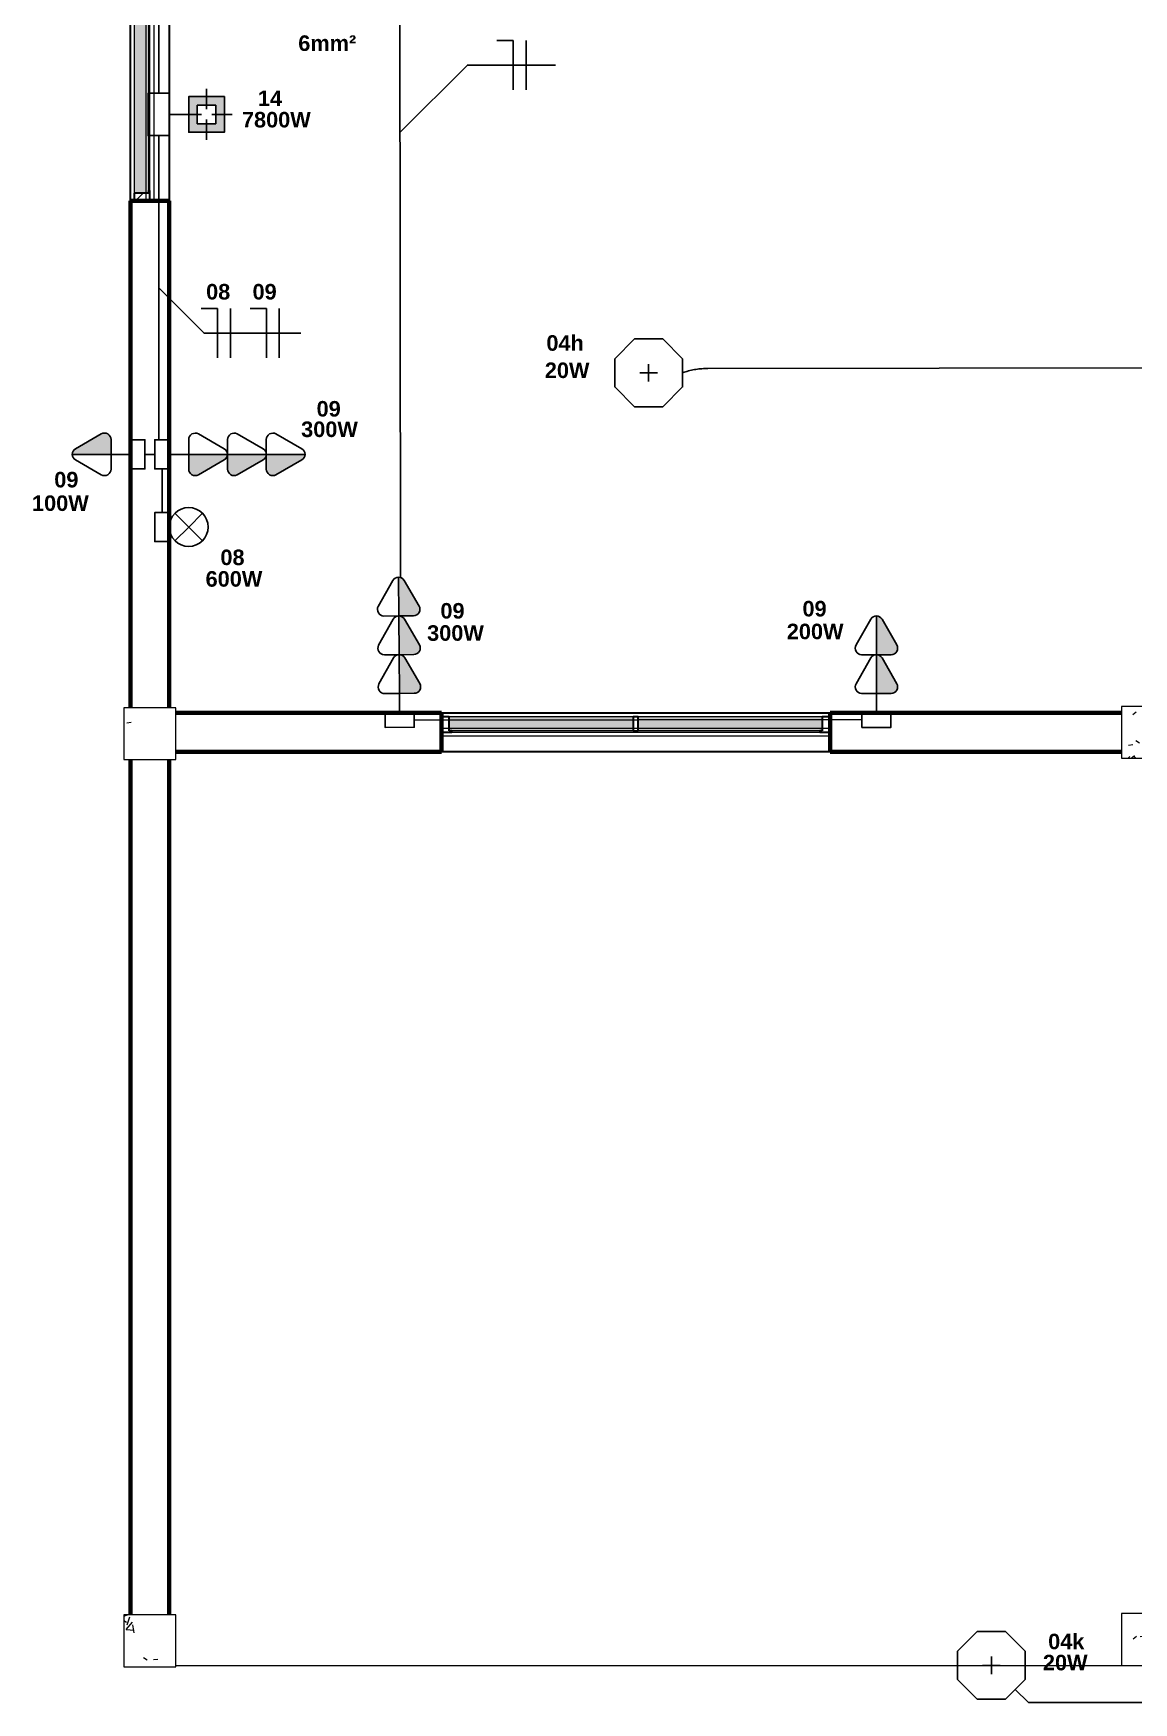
# Model space of a CAD drawing. Extents: x 1450 to 1868, y 82 to 351.
# Drawn here: x 1629.76 to 1634, y 222.3 to 228.74 of the extents above; entities that cross this region are included whole.
import ezdxf
from ezdxf.enums import TextEntityAlignment as Align

# ---------------------------------------------------------------- set-up
doc = ezdxf.new("R2010")
doc.units = 0
doc.header["$LTSCALE"] = 0.5
doc.linetypes.add('ELETRODUTO_TETO', pattern=[1000, 1000, 0])
doc.layers.get('0').update_dxf_attribs({"linetype": 'CONTINUOUS'})
for name, color, linetype, lineweight in [('A-FLOR', 192, 'CONTINUOUS', 9), ('A-GLAZ', 151, 'CONTINUOUS', 9), ('A-WALL', 113, 'CONTINUOUS', 30), ('S-COLS', 52, 'CONTINUOUS', 9)]:
    doc.layers.add(name, color=color, linetype=linetype, lineweight=lineweight)
for name, color, linetype in [('ELETRODUTO_TETO', 2, 'CONTINUOUS'), ('FIACAO', 7, 'CONTINUOUS'), ('Iluminação', 7, 'CONTINUOUS'), ('INDICACAO_BIT_FIACAO', 7, 'CONTINUOUS'), ('INDICACAO_CIRCUITO', 2, 'CONTINUOUS'), ('INDICACAO_POTENCIA', 1, 'CONTINUOUS'), ('LINHA_DE_CHAMADA', 7, 'CONTINUOUS'), ('LUMINÁRIAS', 3, 'CONTINUOUS'), ('TOMADAS ABNT', 10, 'CONTINUOUS')]:
    doc.layers.add(name, color=color, linetype=linetype)
doc.styles.add('Arial', font='arialbd.ttf', dxfattribs={"height": 100})
pattern_1 = [(135, (-11620.3, 46066.5), (-224.5064, -224.5064), []), (135, (-11620.3, 46145.9), (-449.0128, 3e-14), []), (135, (-11620.3, 45987.14), (-449.0128, 3e-14), [])]

# ---------------------------------------------------------------- blocks, each defined once
blk = doc.blocks.new('*U1322', base_point=(608.67, 153.293))
for p, q in [((608.67, 153.483), (608.544, 153.483)), ((608.67, 153.103), (608.67, 153.483))]:
    blk.add_line(p, q)
blk = doc.blocks.new('*U1323', base_point=(576.818, 148.746))
blk.add_line((576.818, 148.556), (576.818, 148.936))
blk = doc.blocks.new('*U1343', base_point=(1465.5112, 153.689))
at = {"xscale": 0.5, "yscale": 0.5, "zscale": 0.5}
for name, p in [('*U1322', (1465.5179, 153.689)), ('*U1323', (1465.5679, 153.689))]:
    blk.add_blockref(name, p, dxfattribs=at)
blk = doc.blocks.new('*U1444', base_point=(1461.2115, 148.8134))
at = {"xscale": 0.5, "yscale": 0.5, "zscale": 0.5}
for name, p in [('*U1322', (1461.2182, 148.8134)), ('*U1323', (1461.2682, 148.8134))]:
    blk.add_blockref(name, p, dxfattribs=at)
blk = doc.blocks.new('*U1394', base_point=(1461.9877, 149.8478))
at = {"xscale": 0.5, "yscale": 0.5, "zscale": 0.5}
for name, p in [('*U1322', (1461.9944, 149.8478)), ('*U1323', (1462.0444, 149.8478))]:
    blk.add_blockref(name, p, dxfattribs=at)
blk = doc.blocks.new('*U495', base_point=(-32463.13, 36255.6))
at = {"linetype": 'ByBlock'}
blk.add_lwpolyline([(-32463.13, 36255.6), (-32290.37, 36255.6)], dxfattribs=at)
blk = doc.blocks.new('*U494', base_point=(-32381.43, 36642.71))
at = {"linetype": 'ByBlock'}
blk.add_lwpolyline([(-32381.43, 36642.71), (-32459.58, 36564.57, 0.198943), (-32468.37, 36543.36), (-32468.37, 36310.61)], format="xyb", dxfattribs=at)
blk = doc.blocks.new('*U492', base_point=(-32563.13, 36358.22))
at = {"linetype": 'ByBlock'}
blk.add_lwpolyline([(-32563.13, 36358.22), (-32566.93, 36358.22)], dxfattribs=at)
blk = doc.blocks.new('*U491', base_point=(-32560.34, 36352.61))
at = {"linetype": 'ByBlock'}
blk.add_lwpolyline([(-32560.34, 36352.61), (-32560.36, 36335.78)], dxfattribs=at)
blk = doc.blocks.new('*U490', base_point=(-32561.47, 36481.18))
at = {"linetype": 'ByBlock'}
blk.add_lwpolyline([(-32561.47, 36481.18), (-32561.61, 36363.82)], dxfattribs=at)
blk = doc.blocks.new('*U489', base_point=(-32561.36, 36568.2))
at = {"linetype": 'ByBlock'}
blk.add_lwpolyline([(-32561.36, 36568.2), (-32561.36, 36497.54)], dxfattribs=at)
blk = doc.blocks.new('*U457', base_point=(-31866.3, 35880.85))
at = {"linetype": 'ByBlock'}
blk.add_lwpolyline([(-31866.3, 35880.85), (-31870.95, 35876.2), (-32226.49, 35876.2), (-32231.6, 35881.31)], dxfattribs=at)
blk = doc.blocks.new('*U455', base_point=(-32003.08, 36391.1))
at = {"linetype": 'ByBlock'}
blk.add_lwpolyline([(-32003.08, 36391.1), (-32349.62, 36391.1, 0.078093), (-32358.82, 36389.66), (-32359.4, 36389.47)], format="xyb", dxfattribs=at)
blk = doc.blocks.new('*U363', base_point=(-27144.49, 59489.38))
blk.add_hatch(color=256).paths.add_polyline_path([(-27123.29, 59487.21, 0.269143), (-27122.03, 59489.38), (-27136.99, 59489.38), (-27136.99, 59483.68, 0.575867), (-27133.25, 59481.51)])
for p, q in [((-27123.29, 59491.55), (-27133.25, 59497.24)), ((-27136.99, 59495.07), (-27136.99, 59489.38)), ((-27144.49, 59489.38), (-27136.99, 59489.38)), ((-27136.99, 59489.38), (-27136.99, 59483.68)), ((-27136.99, 59489.38), (-27122.03, 59489.38)), ((-27133.25, 59481.51), (-27123.29, 59487.21))]:
    blk.add_line(p, q)
blk.add_lwpolyline([(-27144.49, 59494.98), (-27144.49, 59483.77), (-27150.09, 59483.77), (-27150.09, 59494.98)], close=True)
for centre, start, end in [((-27134.49, 59495.07), 60.25512, 180), ((-27124.53, 59489.38), 299.74488, 60.25512), ((-27134.49, 59483.68), 180, 299.74488)]:
    blk.add_arc(centre, 2.5, start, end)
blk = doc.blocks.new('Cozinha')
at = {"layer": 'A-WALL'}
for p, q in [((2.5, -905), (2.5, -755)), ((17.5, -755), (17.5, -905)), ((122.5, -1102.5), (272.5, -1102.5)), ((272.5, -1117.5), (122.5, -1117.5))]:
    blk.add_line(p, q, dxfattribs=at)
at = {"layer": 'A-WALL', "lineweight": 70}
for p, q in [((17.5, -905), (2.5, -905)), ((2.5, -905), (2.5, -1100.5)), ((17.5, -1100.5), (17.5, -905)), ((122.5, -1102.5), (20, -1102.5)), ((122.5, -1117.5), (122.5, -1102.5)), ((385, -1102.5), (272.5, -1102.5)), ((272.5, -1102.5), (272.5, -1117.5)), ((2.5, -1120.5), (2.5, -1450.5)), ((17.5, -1450.5), (17.5, -1120.5)), ((20, -1117.5), (122.5, -1117.5)), ((272.5, -1117.5), (385, -1117.5))]:
    blk.add_line(p, q, dxfattribs=at)
blk = doc.blocks.new('*U297', base_point=(-47118.35, 15269.45))
h = blk.add_hatch(color=256)
h.paths.add_polyline_path([(-47097.11, 15269.45), (-47097.11, 15276.32), (-47103.98, 15276.32), (-47103.98, 15273.01), (-47100.42, 15273.01), (-47100.42, 15269.45)])
h.paths.add_polyline_path([(-47097.11, 15262.58), (-47097.11, 15269.45), (-47100.42, 15269.45), (-47100.42, 15265.89), (-47103.98, 15265.89), (-47103.98, 15262.58)])
h.paths.add_polyline_path([(-47103.98, 15262.58), (-47103.98, 15265.89), (-47107.54, 15265.89), (-47107.54, 15269.45), (-47110.85, 15269.45), (-47110.85, 15262.58)])
h.paths.add_polyline_path([(-47107.54, 15269.45), (-47107.54, 15273.01), (-47103.98, 15273.01), (-47103.98, 15276.32), (-47110.85, 15276.32), (-47110.85, 15269.45)])
for p, q in [((-47103.98, 15271.44), (-47103.98, 15279.29)), ((-47105.97, 15269.45), (-47118.35, 15269.45)), ((-47103.98, 15267.46), (-47103.98, 15259.61)), ((-47101.99, 15269.45), (-47094.14, 15269.45))]:
    blk.add_line(p, q)
at = {"linetype": 'Continuous', "ltscale": 0.2}
blk.add_lwpolyline([(-47118.35, 15261.27), (-47118.35, 15277.63), (-47126.53, 15277.63), (-47126.53, 15261.27)], close=True, dxfattribs=at)
for points in [[(-47097.11, 15276.32), (-47110.85, 15276.32), (-47110.85, 15262.58), (-47097.11, 15262.58)], [(-47100.42, 15273.01), (-47107.54, 15273.01), (-47107.54, 15265.89), (-47100.42, 15265.89)]]:
    blk.add_lwpolyline(points, close=True)
blk = doc.blocks.new('*U291', base_point=(-46555.9, 19648.24))
at = {"layer": 'LUMINÁRIAS'}
blk.add_lwpolyline([(-46574.05, 19655.76), (-46574.05, 19640.72), (-46563.42, 19630.09), (-46548.38, 19630.09), (-46537.75, 19640.72), (-46537.75, 19655.76), (-46548.38, 19666.39), (-46563.42, 19666.39)], close=True, dxfattribs=at)
for points in [[(-46555.9, 19652.91), (-46555.9, 19643.57)], [(-46560.57, 19648.24), (-46551.23, 19648.24)]]:
    blk.add_lwpolyline(points, dxfattribs=at)
blk = doc.blocks.new('*U264', base_point=(-47154.66, 15029.39))
for p, q in [((-47154.66, 15036.89), (-47159.96, 15042.19)), ((-47154.66, 15044.39), (-47154.66, 15044.39)), ((-47154.66, 15036.89), (-47149.36, 15042.19)), ((-47154.66, 15036.89), (-47159.96, 15031.58)), ((-47154.66, 15036.89), (-47149.36, 15031.58))]:
    blk.add_line(p, q)
blk.add_lwpolyline([(-47160.26, 15029.39), (-47149.06, 15029.39), (-47149.06, 15023.78), (-47160.26, 15023.78)], close=True)
blk.add_circle((-47154.66, 15036.89), 7.5)
blk = doc.blocks.new('*U206', base_point=(-46979.35, 14897.64))
for points in [[(-46977.18, 14948.76, 0.269143), (-46979.35, 14950.02), (-46979.35, 14935.06), (-46973.66, 14935.06, 0.575867), (-46971.49, 14938.8)], [(-46977.18, 14933.8, 0.269143), (-46979.35, 14935.06), (-46979.35, 14920.1), (-46973.66, 14920.1, 0.575867), (-46971.49, 14923.84)], [(-46977.18, 14918.84, 0.269143), (-46979.35, 14920.1), (-46979.35, 14905.14), (-46973.66, 14905.14, 0.575867), (-46971.49, 14908.88)]]:
    blk.add_hatch(color=256).paths.add_polyline_path(points)
for p, q in [((-46981.52, 14948.76), (-46987.21, 14938.8)), ((-46979.35, 14935.06), (-46979.35, 14950.02)), ((-46971.49, 14938.8), (-46977.18, 14948.76)), ((-46981.52, 14933.8), (-46987.21, 14923.84)), ((-46985.04, 14935.06), (-46979.35, 14935.06)), ((-46979.35, 14920.1), (-46979.35, 14935.06)), ((-46979.35, 14935.06), (-46973.66, 14935.06)), ((-46971.49, 14923.84), (-46977.18, 14933.8)), ((-46981.52, 14918.84), (-46987.21, 14908.88)), ((-46985.04, 14920.1), (-46979.35, 14920.1)), ((-46979.35, 14905.14), (-46979.35, 14920.1)), ((-46979.35, 14920.1), (-46973.66, 14920.1)), ((-46971.49, 14908.88), (-46977.18, 14918.84)), ((-46985.04, 14905.14), (-46979.35, 14905.14)), ((-46979.35, 14897.64), (-46979.35, 14905.14)), ((-46979.35, 14905.14), (-46973.66, 14905.14))]:
    blk.add_line(p, q)
blk.add_lwpolyline([(-46984.95, 14897.64), (-46973.75, 14897.64), (-46973.75, 14892.04), (-46984.95, 14892.04)], close=True)
for centre, start, end in [((-46979.35, 14947.52), 29.74488, 150.25512), ((-46985.04, 14937.56), 150.25512, 270), ((-46973.66, 14937.56), 270, 29.74488), ((-46979.35, 14932.56), 29.74488, 150.25512), ((-46985.04, 14922.6), 150.25512, 270), ((-46973.66, 14922.6), 270, 29.74488), ((-46979.35, 14917.6), 29.74488, 150.25512), ((-46985.04, 14907.64), 150.25512, 270), ((-46973.66, 14907.64), 270, 29.74488)]:
    blk.add_arc(centre, 2.5, start, end)
blk = doc.blocks.new('*U205', base_point=(-46979.35, 14897.64))
for points in [[(-46977.18, 14948.76, 0.269143), (-46979.35, 14950.02), (-46979.35, 14935.06), (-46973.66, 14935.06, 0.575867), (-46971.49, 14938.8)], [(-46977.18, 14933.8, 0.269143), (-46979.35, 14935.06), (-46979.35, 14920.1), (-46973.66, 14920.1, 0.575867), (-46971.49, 14923.84)], [(-46977.18, 14918.84, 0.269143), (-46979.35, 14920.1), (-46979.35, 14905.14), (-46973.66, 14905.14, 0.575867), (-46971.49, 14908.88)]]:
    blk.add_hatch(color=256).paths.add_polyline_path(points)
for p, q in [((-46981.52, 14948.76), (-46987.21, 14938.8)), ((-46979.35, 14935.06), (-46979.35, 14950.02)), ((-46971.49, 14938.8), (-46977.18, 14948.76)), ((-46981.52, 14933.8), (-46987.21, 14923.84)), ((-46985.04, 14935.06), (-46979.35, 14935.06)), ((-46979.35, 14920.1), (-46979.35, 14935.06)), ((-46979.35, 14935.06), (-46973.66, 14935.06)), ((-46971.49, 14923.84), (-46977.18, 14933.8)), ((-46981.52, 14918.84), (-46987.21, 14908.88)), ((-46985.04, 14920.1), (-46979.35, 14920.1)), ((-46979.35, 14905.14), (-46979.35, 14920.1)), ((-46979.35, 14920.1), (-46973.66, 14920.1)), ((-46971.49, 14908.88), (-46977.18, 14918.84)), ((-46985.04, 14905.14), (-46979.35, 14905.14)), ((-46979.35, 14897.64), (-46979.35, 14905.14)), ((-46979.35, 14905.14), (-46973.66, 14905.14))]:
    blk.add_line(p, q)
blk.add_lwpolyline([(-46984.95, 14897.64), (-46973.75, 14897.64), (-46973.75, 14892.04), (-46984.95, 14892.04)], close=True)
for centre, start, end in [((-46979.35, 14947.52), 29.74488, 150.25512), ((-46985.04, 14937.56), 150.25512, 270), ((-46973.66, 14937.56), 270, 29.74488), ((-46979.35, 14932.56), 29.74488, 150.25512), ((-46985.04, 14922.6), 150.25512, 270), ((-46973.66, 14922.6), 270, 29.74488), ((-46979.35, 14917.6), 29.74488, 150.25512), ((-46985.04, 14907.64), 150.25512, 270), ((-46973.66, 14907.64), 270, 29.74488)]:
    blk.add_arc(centre, 2.5, start, end)
blk = doc.blocks.new('*U204', base_point=(-46979.35, 14897.64))
for points in [[(-46977.18, 14933.8, 0.269143), (-46979.35, 14935.06), (-46979.35, 14920.1), (-46973.66, 14920.1, 0.575867), (-46971.49, 14923.84)], [(-46977.18, 14918.84, 0.269143), (-46979.35, 14920.1), (-46979.35, 14905.14), (-46973.66, 14905.14, 0.575867), (-46971.49, 14908.88)]]:
    blk.add_hatch(color=256).paths.add_polyline_path(points)
for p, q in [((-46981.52, 14933.8), (-46987.21, 14923.84)), ((-46979.35, 14920.1), (-46979.35, 14935.06)), ((-46971.49, 14923.84), (-46977.18, 14933.8)), ((-46981.52, 14918.84), (-46987.21, 14908.88)), ((-46985.04, 14920.1), (-46979.35, 14920.1)), ((-46979.35, 14905.14), (-46979.35, 14920.1)), ((-46979.35, 14920.1), (-46973.66, 14920.1)), ((-46971.49, 14908.88), (-46977.18, 14918.84)), ((-46985.04, 14905.14), (-46979.35, 14905.14)), ((-46979.35, 14897.64), (-46979.35, 14905.14)), ((-46979.35, 14905.14), (-46973.66, 14905.14))]:
    blk.add_line(p, q)
blk.add_lwpolyline([(-46984.95, 14897.64), (-46973.75, 14897.64), (-46973.75, 14892.04), (-46984.95, 14892.04)], close=True)
for centre, start, end in [((-46979.35, 14932.56), 29.74488, 150.25512), ((-46985.04, 14922.6), 150.25512, 270), ((-46973.66, 14922.6), 270, 29.74488), ((-46979.35, 14917.6), 29.74488, 150.25512), ((-46985.04, 14907.64), 150.25512, 270), ((-46973.66, 14907.64), 270, 29.74488)]:
    blk.add_arc(centre, 2.5, start, end)
blk = doc.blocks.new('Pilar Retangular de Concreto - 20X20 cm-V72-Planta Baixa')
at = {"layer": 'S-COLS'}
h = blk.add_hatch(dxfattribs=at)
h.set_pattern_fill('FP_120', color=256, style=0, pattern_type=2)
h.set_pattern_definition([(50, (46066.5, 17925.3), (364.368, -31.8783), [38.1, -419.1]), (355, (46066.5, 17925.3), (-70.4859, 382.1133), [30.48, -335.28]), (100.451, (46096.87, 17922.65), (293.885, 350.2334), [32.38, -356.18]), (46.184, (46066.5, 18026.9), (542.1585, -84.086), [57.15, -628.65]), (96.636, (46111.7, 18019.9), (474.805, 494.8554), [48.57, -534.27]), (351.184, (46066.5, 18026.9), (474.81, 494.85), [45.72, -502.92]), (21, (46117.3, 18001.5), (303.2285, -204.5305), [38.1, -419.1]), (326, (46117.3, 18001.5), (123.604, 368.376), [30.48, -335.28]), (71.451, (46142.58, 17984.46), (426.8341, 163.8427), [32.38, -356.18]), (37.5, (46066.51, 17925.3), (6.17665, 169.11015), [16.764, -314.452, 16.764, -323.596, -336.55]), (37.5, (46066.51, 17925.3), (6.17665, 169.11015), [-671.576, 16.764, -319.786]), (7.5, (46066.51, 17925.3), (133.6389, 200.3615), [16.764, -177.292, 16.764, -306.832, -128.27]), (7.5, (46066.51, 17925.3), (133.6389, 200.3615), [-517.652, 16.764, -111.506]), (327.5, (45953.23, 17925.3), (271.18182, -11.45836), [16.764, -110.236, 16.764, -905.256]), (327.5, (45953.23, 17925.3), (271.18182, -11.45836), [-143.764, -379.476, 16.764, -509.016]), (317.5, (45902.43, 17925.3), (296.2585, 50.8528), [16.764, -148.336, 16.764, -246.38, -373.38]), (317.5, (45902.43, 17925.3), (296.2585, 50.8528), [-428.244, 16.764, -356.616])])
h.paths.add_polyline_path([(75, -100), (100, -100), (100, 100), (-100, 100), (-100, -100)], flags=0)
for p, q in [((100, 100), (-100, 100)), ((-100, 100), (-100, -100)), ((100, -100), (100, 100)), ((-100, -100), (100, -100))]:
    blk.add_line(p, q, dxfattribs=at)
blk = doc.blocks.new('Pilar Retangular de Concreto - 20X20 cm-V70-Planta Baixa')
at = {"layer": 'S-COLS'}
h = blk.add_hatch(dxfattribs=at)
h.set_pattern_fill('FP_118', color=256, style=0, pattern_type=2)
h.set_pattern_definition([(50, (42216.5, 17920.3), (364.368, -31.8783), [38.1, -419.1]), (355, (42216.5, 17920.3), (-70.486, 382.1133), [30.48, -335.28]), (100.451, (42246.87, 17917.65), (293.885, 350.2334), [32.38, -356.18]), (46.184, (42216.5, 18021.9), (542.1585, -84.086), [57.15, -628.65]), (96.636, (42261.7, 18014.9), (474.805, 494.8554), [48.57, -534.27]), (351.184, (42216.5, 18021.9), (474.81, 494.85), [45.72, -502.92]), (21, (42267.3, 17996.5), (303.2285, -204.5305), [38.1, -419.1]), (326, (42267.3, 17996.5), (123.604, 368.376), [30.48, -335.28]), (71.451, (42292.58, 17979.46), (426.834, 163.8427), [32.38, -356.18]), (37.5, (42216.51, 17920.3), (6.17665, 169.11015), [16.764, -314.452, 16.764, -323.596, -336.55]), (37.5, (42216.51, 17920.3), (6.17665, 169.11015), [-671.576, 16.764, -319.786]), (7.5, (42216.51, 17920.3), (133.6389, 200.3615), [16.764, -177.292, 16.764, -306.832, -128.27]), (7.5, (42216.51, 17920.3), (133.6389, 200.3615), [-517.652, 16.764, -111.506]), (327.5, (42103.23, 17920.3), (271.1818, -11.45836), [16.764, -110.236, 16.764, -905.256]), (327.5, (42103.23, 17920.3), (271.1818, -11.45836), [-143.764, -379.476, 16.764, -509.016]), (317.5, (42052.43, 17920.3), (296.2585, 50.8528), [16.764, -148.336, 16.764, -246.38, -373.38]), (317.5, (42052.43, 17920.3), (296.2585, 50.8528), [-428.244, 16.764, -356.616])])
h.paths.add_polyline_path([(100, -100), (100, 100), (-100, 100), (-100, -100)], flags=0)
for p, q in [((100, 100), (-100, 100)), ((-100, 100), (-100, -100)), ((100, -100), (100, 100)), ((-100, -100), (100, -100))]:
    blk.add_line(p, q, dxfattribs=at)
blk = doc.blocks.new('Janela Maxim-air - 2 Módulos - 1200x0600mm-V46-Planta Baixa')
at = {"layer": 'A-GLAZ'}
h = blk.add_hatch(dxfattribs=at)
h.set_pattern_fill('FP_76', color=256, style=0, pattern_type=2)
h.set_pattern_definition(pattern_1)
h.paths.add_polyline_path([(750, -5.1), (750, -0.1), (710, -0.1), (710, -5.1), (720, -5.1), (720, -60.1), (750, -60.1), (750, -50)], flags=0)
h.paths.add_polyline_path([(-710, -0.1), (-750, -0.1), (-750, -60.1), (-720, -60.1), (-720, -5.1), (-710, -5.1)], flags=0)
h = blk.add_hatch(color=256, dxfattribs=at)
h.paths.add_polyline_path([(720, -60.1), (720, -5.1), (10, -5.1), (10, -60.1), (547.6, -60.1)], flags=0)
h.paths.add_polyline_path([(-10, -50), (-10, -5.1), (-720, -5.1), (-720, -60.1), (-10, -60.1), (-10, -55)], flags=0)
blk.add_hatch(color=256, dxfattribs=at).paths.add_polyline_path([(710, -0.1), (-710, -0.1), (-710, -5.1), (710, -5.1)], flags=0)
h = blk.add_hatch(dxfattribs=at)
h.set_pattern_fill('FP_76', color=256, style=0, pattern_type=2)
h.set_pattern_definition(pattern_1)
h.paths.add_polyline_path([(10, -55), (10, -5.1), (-10, -5.1), (-10, -60.1), (10, -60.1)], flags=0)
for p, q in [((-750, 75), (-750, -75)), ((750, 75), (750, -75)), ((-750, 15), (750, 15)), ((-750, -15), (750, -15)), ((-720, -60.1), (-10, -60.1)), ((710, -0.1), (-710, -0.1)), ((-710, -5.1), (-10, -5.1)), ((10, -5.1), (710, -5.1)), ((10, -60.1), (720, -60.1))]:
    blk.add_line(p, q, dxfattribs=at)
at = {"layer": 'A-GLAZ', "lineweight": 30}
for p, q in [((-750, -0.1), (-750, -60.1)), ((-710, -0.1), (-750, -0.1)), ((-750, -60.1), (-720, -60.1)), ((-720, -60.1), (-720, -5.1)), ((-720, -5.1), (-710, -5.1)), ((-710, -5.1), (-710, -0.1)), ((10, -5.1), (-10, -5.1)), ((-10, -5.1), (-10, -60.1)), ((-10, -60.1), (10, -60.1)), ((10, -60.1), (10, -5.1)), ((750, -0.1), (710, -0.1)), ((710, -0.1), (710, -5.1)), ((710, -5.1), (720, -5.1)), ((720, -5.1), (720, -60.1)), ((720, -60.1), (750, -60.1)), ((750, -60.1), (750, -0.1))]:
    blk.add_line(p, q, dxfattribs=at)
blk = doc.blocks.new('Janela Maxim-air - 2 Módulos - 1200x0600mm-3060786-Planta Baixa')
at = {"layer": 'A-GLAZ'}
h = blk.add_hatch(dxfattribs=at)
h.set_pattern_fill('FP_75', color=256, style=0, pattern_type=2)
h.set_pattern_definition([(225, (-44191.5, -14420.3), (224.5064, -224.5064), []), (225, (-44270.9, -14420.3), (3e-14, -449.0128), []), (225, (-44112.14, -14420.3), (3e-14, -449.0128), [])])
h.paths.add_polyline_path([(-717.3, -0.1), (-750, -0.1), (-750, -60.1), (-720, -60.1), (-720, -5.1), (-710, -5.1), (-710, -0.1)], flags=0)
h.paths.add_polyline_path([(750, -0.1), (710, -0.1), (710, -5.1), (720, -5.1), (720, -60.1), (750, -60.1), (750, -50)], flags=0)
h = blk.add_hatch(color=256, dxfattribs=at)
h.paths.add_polyline_path([(710, -5.1), (10, -5.1), (10, -60.1), (720, -60.1), (720, -5.1)], flags=0)
h.paths.add_polyline_path([(-710, -5.1), (-720, -5.1), (-720, -60.1), (-10, -60.1), (-10, -5.1)], flags=0)
blk.add_hatch(color=256, dxfattribs=at).paths.add_polyline_path([(-10, -0.1), (-710, -0.1), (-710, -5.1), (710, -5.1), (710, -0.1), (10, -0.1)], flags=0)
for p, q in [((-750, 75), (-750, -75)), ((750, 75), (750, -75)), ((-750, 15), (750, 15)), ((-750, -15), (750, -15)), ((-720, -60.1), (-10, -60.1)), ((710, -0.1), (-710, -0.1)), ((-710, -5.1), (-10, -5.1)), ((10, -5.1), (710, -5.1)), ((10, -60.1), (720, -60.1))]:
    blk.add_line(p, q, dxfattribs=at)
at = {"layer": 'A-GLAZ', "lineweight": 30}
for p, q in [((-750, -0.1), (-750, -60.1)), ((-710, -0.1), (-750, -0.1)), ((-750, -60.1), (-720, -60.1)), ((-720, -60.1), (-720, -5.1)), ((-720, -5.1), (-710, -5.1)), ((-710, -5.1), (-710, -0.1)), ((10, -5.1), (-10, -5.1)), ((-10, -5.1), (-10, -60.1)), ((-10, -60.1), (10, -60.1)), ((10, -60.1), (10, -5.1)), ((750, -0.1), (710, -0.1)), ((710, -0.1), (710, -5.1)), ((710, -5.1), (720, -5.1)), ((720, -5.1), (720, -60.1)), ((720, -60.1), (750, -60.1)), ((750, -60.1), (750, -0.1))]:
    blk.add_line(p, q, dxfattribs=at)
blk = doc.blocks.new('Pilar Retangular de Concreto - 20X20 cm-V25-Planta Baixa')
at = {"layer": 'S-COLS'}
h = blk.add_hatch(dxfattribs=at)
h.set_pattern_fill('FP_44', color=256, style=0, pattern_type=2)
h.set_pattern_definition([(50, (46066.5, 14425.3), (364.368, -31.8783), [38.1, -419.1]), (355, (46066.5, 14425.3), (-70.4859, 382.1133), [30.48, -335.28]), (100.451, (46096.87, 14422.65), (293.885, 350.2334), [32.38, -356.18]), (46.184, (46066.5, 14526.9), (542.1585, -84.086), [57.15, -628.65]), (96.636, (46111.7, 14519.9), (474.805, 494.8554), [48.57, -534.27]), (351.184, (46066.5, 14526.9), (474.81, 494.85), [45.72, -502.92]), (21, (46117.3, 14501.5), (303.2285, -204.5305), [38.1, -419.1]), (326, (46117.3, 14501.5), (123.604, 368.376), [30.48, -335.28]), (71.451, (46142.58, 14484.46), (426.834, 163.8427), [32.38, -356.18]), (37.5, (46066.51, 14425.3), (6.17665, 169.11015), [16.764, -314.452, 16.764, -323.596, -336.55]), (37.5, (46066.51, 14425.3), (6.17665, 169.11015), [-671.576, 16.764, -319.786]), (7.5, (46066.51, 14425.3), (133.6389, 200.3615), [16.764, -177.292, 16.764, -306.832, -128.27]), (7.5, (46066.51, 14425.3), (133.6389, 200.3615), [-517.652, 16.764, -111.506]), (327.5, (45953.23, 14425.3), (271.1818, -11.45836), [16.764, -110.236, 16.764, -905.256]), (327.5, (45953.23, 14425.3), (271.1818, -11.45836), [-143.764, -379.476, 16.764, -509.016]), (317.5, (45902.43, 14425.3), (296.2585, 50.8528), [16.764, -148.336, 16.764, -246.38, -373.38]), (317.5, (45902.43, 14425.3), (296.2585, 50.8528), [-428.244, 16.764, -356.616])])
h.paths.add_polyline_path([(75, -100), (100, -100), (100, 100), (-100, 100), (-100, -100), (74, -100)], flags=0)
for p, q in [((100, 100), (-100, 100)), ((-100, 100), (-100, -100)), ((100, -100), (100, 100)), ((-100, -100), (100, -100))]:
    blk.add_line(p, q, dxfattribs=at)
blk = doc.blocks.new('Pilar Retangular de Concreto - 20X20 cm-V24-Planta Baixa')
at = {"layer": 'S-COLS'}
h = blk.add_hatch(dxfattribs=at)
h.set_pattern_fill('FP_43', color=256, style=0, pattern_type=2)
h.set_pattern_definition([(50, (42216.5, 14420.3), (364.368, -31.8783), [38.1, -419.1]), (355, (42216.5, 14420.3), (-70.486, 382.1133), [30.48, -335.28]), (100.451, (42246.87, 14417.65), (293.885, 350.2334), [32.38, -356.18]), (46.184, (42216.5, 14521.9), (542.1585, -84.086), [57.15, -628.65]), (96.636, (42261.7, 14514.9), (474.805, 494.8554), [48.57, -534.27]), (351.184, (42216.5, 14521.9), (474.81, 494.85), [45.72, -502.92]), (21, (42267.3, 14496.5), (303.2285, -204.5305), [38.1, -419.1]), (326, (42267.3, 14496.5), (123.604, 368.376), [30.48, -335.28]), (71.451, (42292.58, 14479.46), (426.834, 163.8427), [32.38, -356.18]), (37.5, (42216.51, 14420.3), (6.17665, 169.11015), [16.764, -314.452, 16.764, -323.596, -336.55]), (37.5, (42216.51, 14420.3), (6.17665, 169.11015), [-671.576, 16.764, -319.786]), (7.5, (42216.51, 14420.3), (133.6389, 200.3615), [16.764, -177.292, 16.764, -306.832, -128.27]), (7.5, (42216.51, 14420.3), (133.6389, 200.3615), [-517.652, 16.764, -111.506]), (327.5, (42103.23, 14420.3), (271.1818, -11.45836), [16.764, -110.236, 16.764, -905.256]), (327.5, (42103.23, 14420.3), (271.1818, -11.45836), [-143.764, -379.476, 16.764, -509.016]), (317.5, (42052.43, 14420.3), (296.2585, 50.8528), [16.764, -148.336, 16.764, -246.38, -373.38]), (317.5, (42052.43, 14420.3), (296.2585, 50.8528), [-428.244, 16.764, -356.616])])
h.paths.add_polyline_path([(100, -100), (100, 100), (-100, 100), (-100, -100)], flags=0)
for p, q in [((100, 100), (-100, 100)), ((-100, 100), (-100, -100)), ((100, -100), (100, 100)), ((-100, -100), (100, -100))]:
    blk.add_line(p, q, dxfattribs=at)

msp = doc.modelspace()

# ---------------------------------------------------------------- linework, layer by layer
at = {"layer": 'A-FLOR'}
msp.add_line((1630.306, 222.4402), (1633.956, 222.4402), dxfattribs=at)
at = {"layer": 'LINHA_DE_CHAMADA'}
for points in [[(1631.1711, 228.354), (1631.4316, 228.6146), (1631.7716, 228.6146)], [(1630.2401, 227.7555), (1630.4154, 227.5801), (1630.7884, 227.5801)]]:
    msp.add_lwpolyline(points, dxfattribs=at)

# ---------------------------------------------------------------- block references
at = {"layer": 'A-GLAZ', "xscale": 0.00100000000000115, "yscale": 0.00100000000000115, "zscale": 0.00100000000000115}
for name, p, rotation in [('Janela Maxim-air - 2 Módulos - 1200x0600mm-V46-Planta Baixa', (1630.206, 228.8402), 269.9999999999994), ('Janela Maxim-air - 2 Módulos - 1200x0600mm-3060786-Planta Baixa', (1632.081, 226.0402), 179.9999999999996)]:
    msp.add_blockref(name, p, dxfattribs=dict(at, rotation=rotation))
at = {"layer": 'A-WALL', "xscale": 0.01000000108748102, "yscale": 0.01000000108748102, "zscale": 0.01000000108748102}
msp.add_blockref('Cozinha', (1630.106, 237.1402), dxfattribs=at)
at = {"layer": 'ELETRODUTO_TETO', "linetype": 'ELETRODUTO_TETO', "xscale": 0.01000000108748102, "yscale": 0.01000000108748102, "zscale": 0.01000000108748102, "rotation": 0.07010083668257441}
for name, p in [('*U494', (1632.0385, 229.9598)), ('*U489', (1630.2401, 229.2125)), ('*U490', (1630.2401, 228.3423)), ('*U455', (1635.8251, 227.4483)), ('*U492', (1630.2249, 227.1127)), ('*U491', (1630.2529, 227.0566)), ('*U495', (1631.2262, 226.0877)), ('*U457', (1637.1991, 222.3475))]:
    msp.add_blockref(name, p, dxfattribs=at)
at = {"layer": 'FIACAO'}
for name, p in [('*U1394', (1631.6016, 228.6146)), ('*U1343', (1630.46, 227.5801)), ('*U1444', (1630.6488, 227.5801))]:
    msp.add_blockref(name, p, dxfattribs=at)
at = {"layer": 'Iluminação', "xscale": 0.007210252382215969, "yscale": 0.007210252382215969, "zscale": 0.007210252382215969}
for p in [(1632.131, 227.4269), (1633.4535, 222.4402)]:
    msp.add_blockref('*U291', p, dxfattribs=at)
at = {"layer": 'S-COLS', "xscale": 0.00100000000000115, "yscale": 0.00100000000000115, "zscale": 0.00100000000000115}
for name, p in [('Pilar Retangular de Concreto - 20X20 cm-V25-Planta Baixa', (1630.206, 226.0352)), ('Pilar Retangular de Concreto - 20X20 cm-V24-Planta Baixa', (1634.056, 226.0402)), ('Pilar Retangular de Concreto - 20X20 cm-V72-Planta Baixa', (1630.206, 222.5352)), ('Pilar Retangular de Concreto - 20X20 cm-V70-Planta Baixa', (1634.056, 222.5402))]:
    msp.add_blockref(name, p, dxfattribs=at)
at = {"layer": 'TOMADAS ABNT', "xscale": 0.01000000108748102, "yscale": 0.01000000108748102, "zscale": 0.01000000108748102}
for name, p in [('*U297', (1630.281, 228.4241)), ('*U204', (1633.0099, 226.1152))]:
    msp.add_blockref(name, p, dxfattribs=at)
at = {"layer": 'TOMADAS ABNT', "color": 1, "xscale": 0.01000000108748102, "yscale": 0.01000000108748102, "zscale": 0.01000000108748102, "rotation": 179.9999999999997}
msp.add_blockref('*U363', (1630.131, 227.1127), dxfattribs=at)
at = {"layer": 'TOMADAS ABNT', "xscale": 0.01000000108748102, "yscale": 0.01000000108748102, "zscale": 0.01000000108748102}
for name, p, rotation in [('*U206', (1630.281, 227.1127), 269.9999999999995), ('*U264', (1630.281, 226.8323), 269.9999999999995), ('*U205', (1631.1699, 226.1152), 0.5304141764584961)]:
    msp.add_blockref(name, p, dxfattribs=dict(at, rotation=rotation))

# ---------------------------------------------------------------- texts
at = {"layer": 'INDICACAO_BIT_FIACAO', "style": 'Arial'}
msp.add_text('6mm²', height=0.06, dxfattribs=at).set_placement((1630.8905, 228.7292), align=Align.TOP_CENTER)
at = {"layer": 'INDICACAO_CIRCUITO', "style": 'Arial'}
for s, p in [('14', (1630.623, 228.4563)), ('04h', (1631.7363, 227.5123)), ('09', (1630.8494, 227.2584)), ('09', (1629.837, 226.985)), ('08', (1630.4782, 226.6852)), ('09', (1631.3273, 226.479)), ('09', (1632.7246, 226.4872)), ('04k', (1633.6728, 222.5023))]:
    msp.add_text(s, height=0.06, dxfattribs=at).set_placement(p)
for s, p in [('08', (1630.4696, 227.7101)), ('09', (1630.6488, 227.7101))]:
    msp.add_text(s, height=0.06, dxfattribs=at).set_placement(p, align=Align.CENTER)
at = {"layer": 'INDICACAO_POTENCIA', "style": 'Arial'}
for s, p in [('7800W', (1630.5613, 228.3739)), ('20W', (1631.7302, 227.407)), ('300W', (1630.7898, 227.1794)), ('100W', (1629.7511, 226.8943)), ('600W', (1630.421, 226.6021)), ('300W', (1631.276, 226.3934)), ('200W', (1632.6641, 226.3993)), ('20W', (1633.6525, 222.421))]:
    msp.add_text(s, height=0.06, dxfattribs=at).set_placement(p)

doc.saveas('drawing.dxf')
